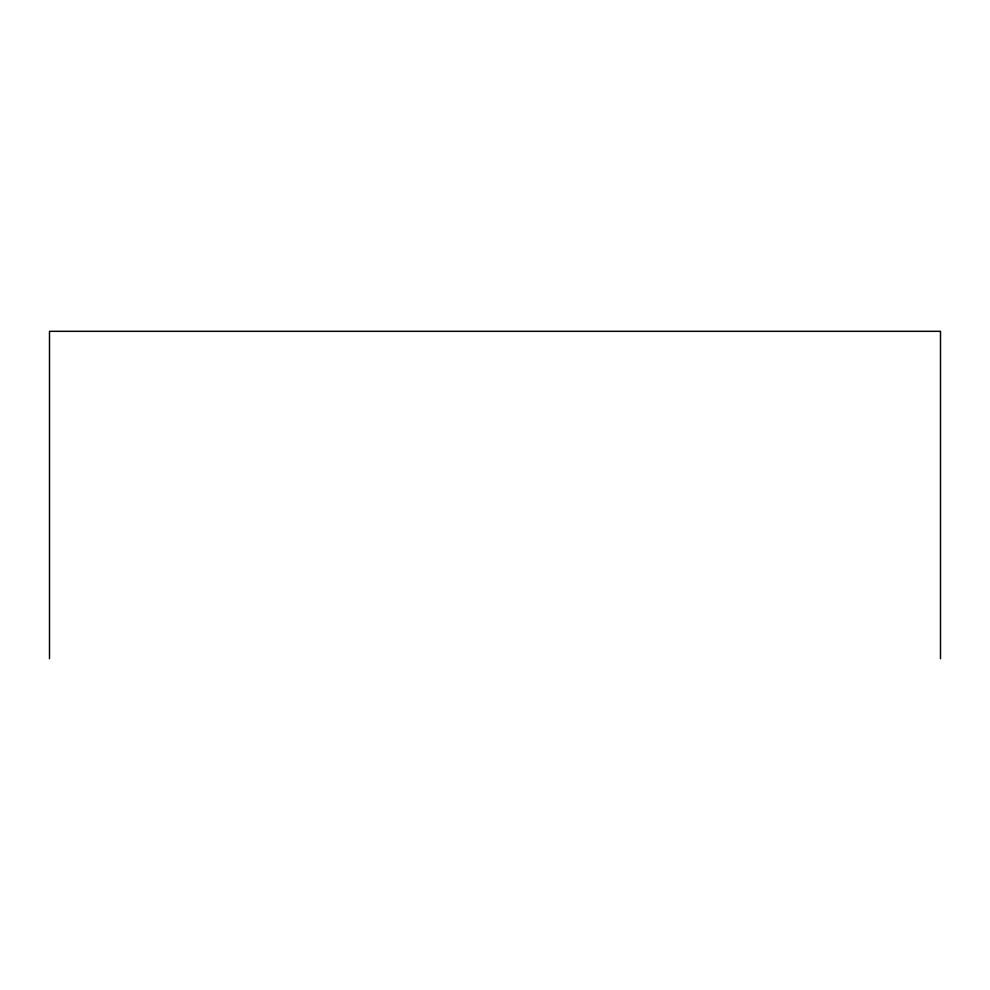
<?xml version="1.0" encoding="UTF-8"?>
<svg xmlns="http://www.w3.org/2000/svg" width="990" height="990" viewBox="0 0 990 990"><rect width="100%" height="100%" fill="white"/><g stroke="black" fill="none" stroke-linecap="round" stroke-linejoin="round"><path stroke-width="1.49" d="M940.5 658.684L940.5 331.316L49.5 331.316L49.5 658.684"/></g></svg>
